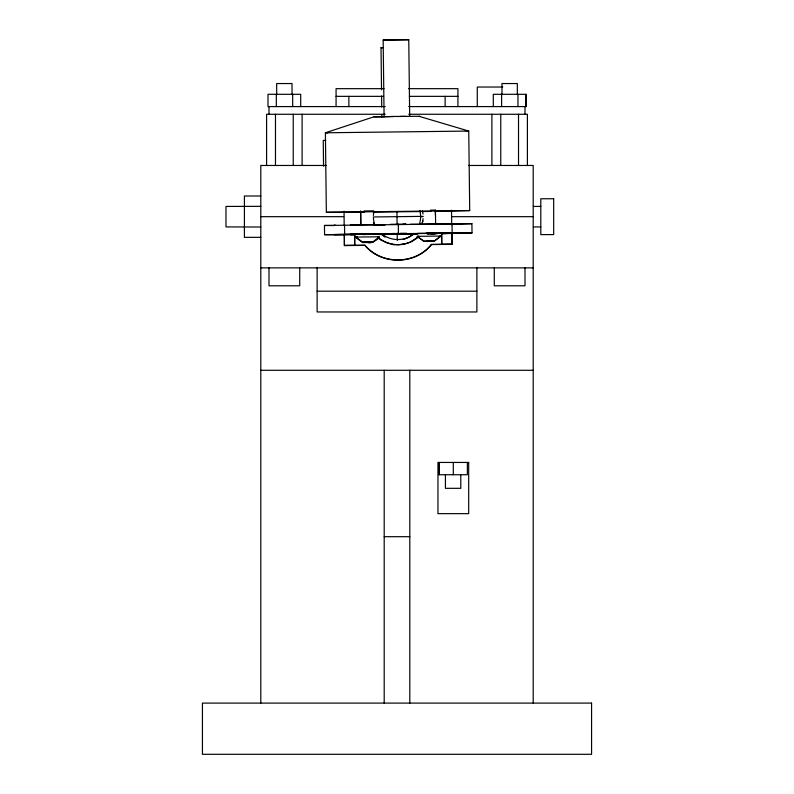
<?xml version="1.0" encoding="UTF-8"?>
<svg xmlns="http://www.w3.org/2000/svg" width="794" height="794" viewBox="0 0 794 794"><rect width="100%" height="100%" fill="white"/><g stroke="black" fill="none" stroke-linecap="round" stroke-linejoin="round"><path stroke-width="1.19" d="M431.499 244.383C415.421 264.779 381.497 265.196 364.952 245.177L354.71 245.296L354.65 234.766L344.417 234.895L344.407 245.614L364.893 245.376C381.457 265.404 415.629 265.007 431.499 244.383L441.742 244.264L441.682 233.724L472.023 232.91L471.914 223.69L324.458 225.466L324.577 234.677L344.417 234.895M370.47 242.031L364.972 242.101L372.843 241.991L379.443 236.791L355.891 237.078L362.61 242.12L372.843 241.991M431.45 244.572L451.925 244.334L451.925 233.605M380.783 239.838L378.937 238.101M418.279 236.84L410.141 242.22L404.315 244.095L398.221 244.77L392.067 244.433L394.509 244.641M404.315 244.095L401.824 244.552M354.65 234.766L354.71 245.296M367.701 242.448C370.798 244.949 382.807 236.275 377.765 237.158M434 241.247L440.878 236.056L417.326 236.344L424.046 241.376M434.179 241.227L440.779 236.225L439.191 236.275M393.596 116.529L373.845 116.837L325.391 132.787L326.354 212.286L364.555 212.216M381.527 89.742L381.021 47.69L382.748 47.63M325.729 140.3L323.247 140.449L323.555 166.135M356.258 234.091L365.915 233.962M355.752 234.498L350.362 234.607L355.474 234.597M378.996 233.863L367.642 233.932M417.704 233.357L429.088 233.168M372.743 242.369L362.501 242.488L355.781 237.456L357.369 237.396M440.442 233.118L430.805 233.178L435.727 233.158L432.402 233.158M423.936 241.356L417.227 236.503L418.815 236.453M362.61 242.12L365.18 242.061M362.501 242.488L365.071 242.438M390.509 116.569L384.088 116.718L383.165 40.028L408.761 39.72L409.684 116.41M419.133 116.331L468.748 131.06L469.711 210.569L435.003 211.353M466.277 131.208L468.748 131.06L325.391 132.787L327.803 132.866M326.354 212.286L469.711 210.569M471.914 223.69L451.865 224.236M324.577 234.677L472.023 232.91M374.818 234.041L373.984 234.081L374.798 234.111M424.74 241.356L424.115 241.346L424.73 241.386M433.484 241.257L434.11 241.267L433.494 241.227M335.336 225.307L333.937 225.347L335.326 225.357M390.608 224.305L405.972 224.126L402.866 224.305M352.834 224.841L350.382 224.91L360.645 224.861M374.52 224.722L376.961 224.652L354.094 224.821M443.548 224.305L445.99 224.245L435.727 224.285M362.322 234.26L364.764 234.2L362.342 234.19M375.661 233.912L367.612 234.051M379.195 233.932L418.418 233.466M418.369 233.635L398.26 233.942M425.554 241.336L424.631 241.326L425.544 241.386M431.608 241.287L433.593 241.277L432.68 241.227M373.815 225.089L376.862 225.01L374.431 225.01M435.827 223.958L446.129 223.759L419.51 224.136L421.942 224.146M361.875 234.389L365.498 234.319M426.299 233.218L446.238 232.97L431.102 233.267M363.047 234.498L375.135 234.28M385.05 224.613L373.865 224.871L384.991 224.861M435.42 224.087L436.859 224.067M362.937 234.002L364.317 233.982M362.828 234.379L364.208 234.359M370.848 234.349L374.182 234.27L370.867 234.28M437.385 233.188L429.048 233.307M435.529 233.297L431.837 233.386L437.305 233.466M379.026 234.528L417.287 234.071M432.283 233.605L435.618 233.535L432.303 233.535M437.276 233.565L430.676 233.635M426.616 241.316L425.445 241.316L426.606 241.376M429.177 241.287L427.738 241.277L430.497 241.267L429.048 241.326C440.065 241.098 414.736 241.485 432.78 241.297M364.039 210.946L373.785 210.847M431.291 211.412L373.19 212.127M351.117 225.099L360.952 225.069M457.304 223.908L462.436 223.799L435.4 224.176M395.223 233.446C376.187 233.922 423.46 233.307 400.027 233.376M369.339 233.992L374.282 233.893L369.369 233.912M370.659 234.012L373.498 233.972M362.6 234.349L365.816 234.339M373.398 234.349L369.24 234.369L373.428 234.22M440.958 233.565L446.099 233.456L440.66 233.476M368.942 242.448L364.833 242.458L370.421 242.408M390.966 116.5L396.931 116.42M364.605 233.942L367.652 233.902M364.496 234.319L367.543 234.28M367.503 234.429L370.55 234.389M396.623 234.012L390.519 234.24L396.563 234.2M426.954 233.565L431.996 233.644M399.809 234.161L405.913 233.932L379.145 234.111M366.411 242.041L369.041 242.071M366.302 242.418L367.632 242.398M344.517 245.267L354.63 245.138M396.911 116.49L402.886 116.361M373.259 216.96L423.113 216.365M396.792 233.416L398.409 233.396L398.31 224.126M429.078 233.198L432.135 233.128M356.04 234.25L334.046 234.567L356.02 234.349M364.565 234.081L370.371 233.992M427.023 233.337L429.534 233.287M440.581 233.238L462.555 233.019L440.551 233.327M367.056 234.299L368.674 234.28M427.847 233.565L432.035 233.505M364.456 234.458L370.59 234.25M426.914 233.704L428.959 233.654M441.782 244.105L452.024 243.986M400.226 116.45L419.927 116.291M430.527 210.142L435.221 210.112M362.669 234.101L367.126 234.032M429.465 233.545L434.874 233.476M436.154 233.625L427.371 233.684M362.57 234.478L365.796 234.419M426.487 241.356L427.837 241.366M430.388 241.247L431.738 241.257M359.543 225L360.982 224.98M435.509 233.386L436.938 233.376M371.85 234.24L375.572 234.22M403.302 116.42L405.952 116.4M384.147 116.837L373.845 116.837M410.379 224.305L422.507 224.285M362.918 234.061L364.297 234.051M362.808 234.438L364.188 234.429M431.628 241.237L432.79 241.247M375.244 233.863L350.491 234.121L355.93 234.101M431.023 233.535L437.047 233.496M361.955 234.071L365.568 234.051M502.741 87.032L477.283 87.032L477.283 106.585M384.078 88.67L336.07 88.67L336.07 106.585M408.692 88.67L457.93 88.67L457.93 106.585M336.07 96.352L383.571 96.352M409.337 96.352L457.93 96.352M385.249 106.585L268.005 106.585L268.005 94.297L300.708 94.297L300.708 106.585M408.751 106.585L525.995 106.585L525.995 94.297L493.292 94.297L493.292 106.585M385.249 114.267L266.595 114.267L266.595 165.47M408.751 114.267L527.405 114.267L527.405 165.47M326.136 165.47L260.799 165.47L260.799 703.097M468.619 165.47L533.201 165.47L533.201 703.097M260.799 195.999L244.413 195.999L244.413 237.346L260.799 237.346M260.799 206.341L225.982 206.43L225.982 226.915L260.799 227.015M533.37 206.43L540.803 206.43M260.799 216.673L343.623 216.673M420.622 216.673L422.795 216.673M451.607 216.673L533.201 216.673M533.37 226.915L540.803 226.915M260.799 267.876L533.201 267.876M317.124 291.19L476.876 291.19M260.799 370.282L533.201 370.282M384.197 536.694L409.803 536.694M382.728 47.709L381.021 47.69M334.274 225.565L324.458 225.466M418.895 236.354L417.326 236.344M357.459 237.098L355.891 237.078M357.35 237.475L355.781 237.456M408.761 39.72L383.165 40.028M392.127 244.244L386.251 242.517L380.832 239.659M452.034 223.62L452.143 232.841M451.518 210.202L451.697 224.831M451.796 233.367L451.925 244.334M441.613 233.972L441.742 244.264M435.449 210.122L435.618 224.672M435.34 210.499L435.4 215.343M396.94 211.929L397.089 223.799M397.199 233.287L397.288 240.413M381.596 95.925L381.735 107.061M381.825 114.485L381.854 116.956M360.694 211.015L360.873 225.565M360.595 211.393L360.754 224.732M344.517 224.92L344.626 234.131M344.06 211.244L344.159 224.9M344.278 234.657L344.407 245.614M525.965 94.297L525.965 106.585M525.003 106.585L525.003 114.267M525.003 267.876L525.003 285.8L494.285 285.8L494.285 267.876M518.522 114.267L518.522 165.47M517.966 94.297L517.966 106.585M517.331 94.605L517.331 83.549L501.967 83.549L501.967 94.605M501.61 94.297L501.61 106.585M500.766 114.267L500.766 165.47M491.893 114.267L491.893 165.47M476.876 267.409L476.876 311.963L317.124 311.963L317.124 267.409M467.368 462.445L467.368 474.733L438.884 474.733L438.884 462.445M460.788 474.723L460.788 488.32L445.424 488.32L445.424 474.723M453.295 462.445L453.295 474.733M445.126 96.352L445.126 106.585M439.042 462.445L439.042 474.733M409.803 370.282L409.803 703.097M384.197 370.282L384.197 703.097M348.874 96.352L348.874 106.585M302.107 114.267L302.107 165.47M299.715 267.876L299.715 285.8L268.997 285.8L268.997 267.876M293.234 114.267L293.234 165.47M292.678 94.297L292.678 106.585M292.033 94.605L292.033 83.549L276.669 83.549L276.669 94.605M276.322 94.297L276.322 106.585M275.478 114.267L275.478 165.47M268.997 106.585L268.997 114.267M419.818 210.559A23.622 23.622 0 0 1 419.818 222.786M412.811 234.22A23.622 23.622 0 0 1 403.114 239.49M385.189 237.128A23.622 23.622 0 0 1 382.132 235.024M374.947 225.139A23.622 23.622 0 0 1 373.408 217.903M373.408 215.442A23.622 23.622 0 0 1 373.895 211.76M423.043 218.628A26.113 26.113 0 0 1 422.299 223.134M422.428 210.708A26.113 26.113 0 0 1 422.984 214.092M422.865 220.97A26.113 26.113 0 0 1 421.654 224.186M414.011 233.952A26.113 26.113 0 0 1 382.212 234.339M374.331 224.752A26.113 26.113 0 0 1 373.428 222.648M418.527 236.85A31.234 31.234 0 0 1 377.765 237.337M553.676 198.758L540.803 198.758L540.803 234.597L553.676 234.597L553.676 198.758M468.688 462.445L437.96 462.445L437.96 513.649L468.688 513.649L468.688 462.445M591.57 703.097L202.43 703.097L202.43 754.3L591.57 754.3L591.57 703.097"/></g></svg>
